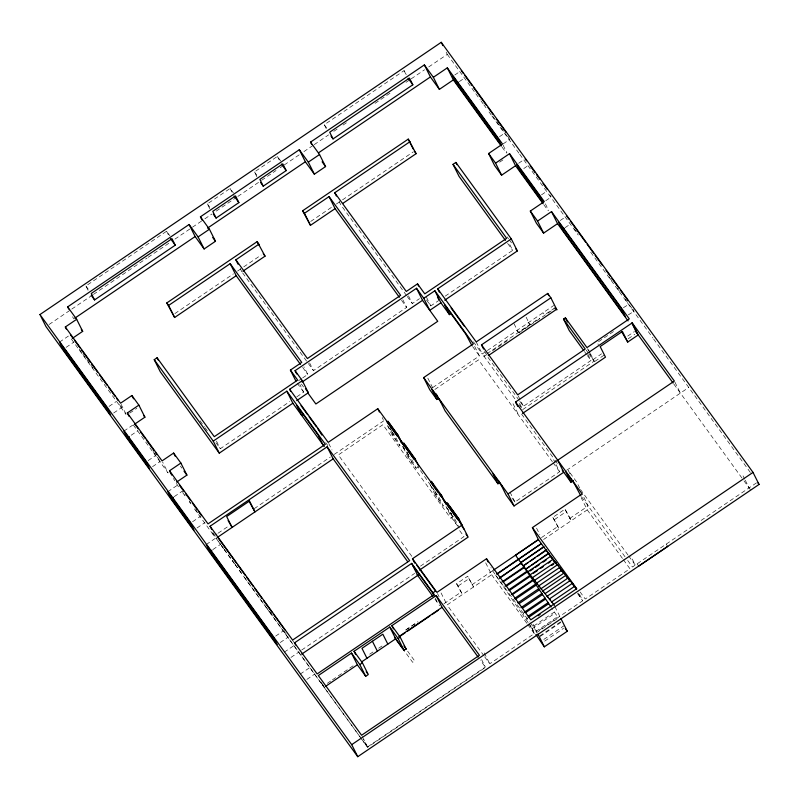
<?xml version="1.0" encoding="UTF-8"?>
<svg xmlns="http://www.w3.org/2000/svg" width="799" height="799" viewBox="0 0 799 799"><rect width="100%" height="100%" fill="white"/><g stroke="black" fill="none" stroke-linecap="round" stroke-linejoin="round"><path stroke-width="0.6" stroke-dasharray="4 3" d="M88.07 290.307L85.902 285.972L166.601 231.231L169.977 235.895M209.757 208.669L207.36 203.885L230.122 188.444L233.498 193.108M256.888 176.769L254.472 171.945L277.403 156.394L280.779 161.058M326.212 128.579L324.294 124.744L404.064 70.632L406.771 74.357M49.079 324.504L70.741 309.802M71.77 309.103L92.404 295.111M93.433 294.412L147.076 258.017M148.115 257.318L170.806 241.917M174.931 239.121L191.44 227.915M192.469 227.216L203.815 219.525M204.854 218.816L212.075 213.922M216.199 211.126L236.834 197.123M237.862 196.424L260.554 181.023M261.593 180.324L276.035 170.527M280.159 167.73L283.255 165.633M284.284 164.934L299.755 154.437M303.89 151.63L313.168 145.338M314.207 144.639L328.649 134.841M333.802 131.336L337.927 128.539M343.091 125.034L348.244 121.538M375.071 103.341L390.541 92.844M406.012 82.347L410.147 79.55M411.175 78.851L424.589 69.753M428.713 66.946L447.28 54.352L445.083 49.967M59.456 342.132L68.424 336.049M454.771 75.006L459.405 71.87M66.087 347.375L74.057 341.972M459.315 81.598L464.878 77.823M174.871 313.598L233.438 273.867M237.543 271.081L242.686 267.595M243.715 266.896L261.173 255.041M310.701 221.443L332.244 206.831M336.349 204.045L341.473 200.569M342.501 199.87L413.273 151.86M499.485 136.689L505.977 132.284M109.024 406.411L115.995 401.677M503.1 143.91L509.592 139.505L508.044 136.409M113.658 413.003L121.628 407.6L120.07 404.484M129.688 413.153L136.909 408.259M499.615 162.187L503.6 159.48M123.875 431.13L132.664 425.168M518.631 163.266L524.194 159.49M523.764 168.549L528.399 165.413M131.166 435.235L137.997 430.591M148.155 460.604L155.965 455.3M541.512 194.836L547.075 191.061M152.509 466.686L160.319 461.393M545.717 200.749L551.28 196.973L549.852 194.996M298.496 380.733L301.593 378.636M302.621 377.937L307.775 374.441L303.94 366.781M242.616 272.878L313.448 370.596L406.651 307.365L402.816 299.695M407.22 296.459L412.324 303.51L419.475 298.666M215.96 442.726L220.304 448.718L289.797 401.567M296.829 396.803L303.69 392.139L299.855 384.479M426.456 299.895L430.811 305.907L439.09 300.284M445.223 296.129L512.678 250.367L508.833 242.696M560.239 220.514L564.873 217.368M167.79 491.745L177.758 484.983M565.063 227.675L570.626 223.9M174.242 496.628L182.212 491.215L185.058 495.14M192.529 521.767L200.499 516.354M196.983 527.999L204.953 522.586M194.457 508.863L214.072 535.919L217.108 533.862M218.127 533.173L228.264 526.291M254.182 508.713L330.337 457.038M334.202 454.421L383.81 420.773L385.208 422.701M432.748 387.565L479.41 355.905L473.378 343.86M473.447 341.842L482.246 353.987L486.331 351.21M487.35 350.521L553.727 305.488M486.122 355.086L484.064 356.484L483.775 355.915L539.265 318.272L539.555 318.841M206.222 544.538L215.37 538.326M434.856 389.463L478.501 359.84L552.369 461.742M516.933 330.446L518.471 332.564L529.927 324.793L526.062 317.063M555.255 307.605L544.568 314.866L543.03 312.749M492.304 350.901L509.802 339.026M519.06 332.744L554.546 308.674M212.834 549.582L220.973 544.059M388.074 426.436L395.255 436.334L399.979 445.772L392.149 434.966L393.677 433.927M418.526 466.646L416.129 468.274L408.069 457.158L409.667 456.079M613.452 331.575L597.272 342.551L598.331 344.679M519.829 401.308L523.455 406.301L590.96 360.499L586.786 352.159M604.044 355.175L594.456 361.677L592.988 359.66L601.617 353.797M627.684 336.119L634.366 331.585M628.194 338.786L634.875 334.252M438.981 497.328L443.355 506.057L435.195 494.801L437.592 493.173M275.645 636.114L282.756 631.28M453.462 516.504L450.766 518.331L382.901 424.708L338.337 454.931L412.134 556.743M280.219 642.536L288.349 637.023M284.244 652.184L293.393 645.982M420.454 566.131L464.009 536.588L458.926 529.587M512.019 498.007L514.946 502.032L559.61 471.73L553.577 459.685M290.956 657.437L299.096 651.924M301.702 650.026L414.671 573.382M566.581 470.321L688.738 387.445M300.154 674.136L310.322 667.245M306.876 679.39L315.006 673.877M552.858 517.362L559.14 528.928L552.858 517.362L564.973 509.143L571.265 520.708L564.973 509.143M456.609 583.739L462.491 594.506L456.609 583.739L467.675 576.239L473.567 586.995L467.675 576.239M554.466 519.59L566.581 511.37M458.217 585.967L469.293 578.456M443.944 603.764L460.883 592.279M471.949 584.768L492.554 570.786L490.906 567.5M541.462 537.607L557.532 526.711M569.647 518.481L588.164 505.927L582.131 493.882M405.802 629.922L417.957 621.672M327.31 683.315L331.395 680.548M332.414 679.849L354.886 664.608M405.852 630.031L414.971 623.839M324.314 687.629L322.057 683.025M483.974 655.839L447.09 604.953L491.645 574.721L485.612 562.676M543.56 539.505L587.255 509.862L581.223 497.817M528.119 622.561L522.616 614.641L524.613 613.292M525.752 619.295L527.74 617.937M554.376 612.014L557.552 616.768L534.611 632.339L531.425 627.585L554.376 612.014L551.799 608.448M532.024 628.773L554.975 613.203M484.693 656.838L489.757 663.819L534.321 633.587L529.377 623.729M530.306 622.87L536.838 631.879L582.731 600.748L578.406 592.099M756.513 482.846L632.448 567.02L627.365 560.009M367.47 746.985L485.323 667.025L481.587 659.555M361.817 739.365L367.59 747.315L485.482 667.335L480.279 660.064M536.229 632.908L558.181 618.017L557.552 616.768M539.874 635.884L560.828 621.672M540.164 636.453L561.118 622.241M543.809 639.44L563.764 625.897M544.668 641.148L563.625 628.284M369.687 654.191L373.682 651.535M378.666 648.219L382.661 645.562M623.42 307.675L629.153 304.129M628.274 314.876L634.006 311.33L632.888 309.103M493.003 116.624L509.592 139.505M574.271 228.923L576.459 231.94M609.238 277.163L611.425 280.179M617.247 288.219L619.435 291.226M625.267 299.265L634.006 311.33M447.28 54.352L475.085 92.704M475.814 93.723L480.209 99.775M480.938 100.784L483.135 103.81M483.864 104.819L486.062 107.845M488.988 111.89L491.185 114.916M491.914 115.925L518.98 153.268M519.72 154.277L578.256 235.036M590.691 252.194L622.89 296.609M623.62 297.618L652.883 337.987M653.612 338.996L726.74 439.879M727.47 440.888L751.589 474.157M502.042 147.076L506.406 153.088M543.789 204.664L548.134 210.646M673.847 384.079L743.25 479.819M743.979 480.828L750.7 490.107M507.115 236.864L508.573 238.871M509.303 239.88L511.5 242.896M586.226 350.152L588.384 353.128M589.103 354.127L594.166 361.108L522.696 409.597L518.511 401.248M507.605 243.365L512.678 250.367M584.459 351.52L586.626 354.516M587.345 355.515L590.96 360.499M528.399 322.676L529.927 324.793M666.146 544.149L667.764 546.376M324.294 124.744L327.001 128.479M519.1 400.309L487.24 356.344L484.104 350.082M637.063 563.884L638.671 566.111M483.775 355.915L515.485 399.66M519.09 404.624L521.967 408.599M580.474 489.477L627.974 555.015M628.703 556.024L635.285 565.093L630.341 555.235M472.648 346.566L479.41 355.905M521.577 414.072L554.296 459.205M555.025 460.214L558.661 465.228M581.582 496.858L626.636 559.01M553.098 462.741L559.61 471.73M587.255 509.862L622.691 558.751M623.42 559.749L629.922 568.728L585.258 599.03L580.194 592.049M406.481 295.45L340.764 204.784L339.116 201.498M401.537 300.314L406.651 307.365M577.437 593.427L582.731 600.748M254.472 171.945L257.178 175.68M403.006 446.082L404.753 448.489M402.326 446.321L410.596 457.647M430.701 485.452L417.667 466.516M431.41 486.441L435.715 492.384M445.972 506.526L451.565 514.246L450.007 511.13M492.554 570.786L529.577 621.872M432.998 488.728L434.356 490.606M435.036 491.545L438.431 496.229M495.63 575.13L522.616 614.641M457.757 526.181L451.635 517.742L446.721 507.904L454.881 519.17L459.255 527.909M528.848 624.019L531.425 627.585M491.645 574.721L527.08 623.61M527.809 624.608L534.321 633.587M207.36 203.885L210.067 207.62M302.661 367.39L307.775 374.441M301.383 384.009L303.56 387.016M297.168 383.14L303.69 392.139M325.682 442.666L327.81 445.602M434.936 599.22L439.64 605.712M407.65 651.175L414.701 660.913L412.654 662.311L404.184 650.626M200.03 420.753L204.374 426.746M205.093 427.745L207.271 430.741M85.902 285.972L88.609 289.707M180.374 466.107L181.822 468.104M270.042 611.754L272.968 615.799M283.955 630.96L286.891 634.995M79.181 349.033L82.107 353.078M82.836 354.087L90.157 364.184M90.896 365.193L93.084 368.219M119.431 404.564L121.628 407.6M189.313 501.023L190.741 502.98M195.715 509.842L197.842 512.778M220.484 544.319L216.1 538.276L220.524 544.409M221.213 545.327L223.41 548.354M224.139 549.362L231.44 559.43L227.086 553.457M232.169 560.439L234.357 563.465M235.086 564.474L242.397 574.541M153.118 451.455L159.6 460.394M221.253 545.417L223.44 548.424M224.169 549.432L226.357 552.449M232.179 560.489L234.367 563.505M235.096 564.503L242.377 574.551M266.417 607.709L243.106 575.56L367.62 747.295L363.725 739.514M267.146 608.718L269.323 611.734M270.052 612.733L323.225 686.081L320.978 681.597M325.043 688.618L361.098 738.366M71.351 339.036L125.872 414.252M178.467 486.811L173.373 478.421M182.831 492.823L185.008 495.829M189.363 501.842L190.821 503.849M133.353 425.028L168.09 472.948L162.606 461.992M743.06 475.834L744.708 479.12M745.257 480.219L749.092 487.879M674.905 382.162L680.388 393.108M545.367 203.785L548.653 210.357M503.1 145.148L506.946 152.819M588.424 349.632L589.992 352.759M590.511 353.807L594.456 361.677M587.475 348.654L588.523 350.741M589.043 351.78L592.988 359.66M535.25 320.998L535.54 321.568M404.064 70.632L405.982 74.457M514.047 323.735L518.471 332.564M579.764 488.149L576.708 482.067L568.289 470.451L570.836 475.515M518.231 395.875L523.455 406.301M513.028 403.735L519.06 415.79M476.214 341.932L482.246 353.987M578.067 593.058L580.084 597.083M426.426 297.138L430.811 305.907M536.548 528.119L539.844 534.691M510.012 492.174L514.946 502.032M408.489 295.85L412.324 303.51M554.915 606.591L559.789 616.309M427.805 378.097L432.738 387.954M533.003 624.209L536.838 631.879M277.403 156.394L279.82 161.208M450.796 513.537L455.72 523.365M434.906 491.695L439.28 500.434M430.271 484.973L435.195 494.801M411.805 459.645L416.129 468.274M407.031 452.164L408.069 454.232M407.24 453.013L412.104 462.721M403.215 447.46L408.069 457.158M390.132 428.214L392.219 432.369M391.86 431.979L396.064 440.369M387.425 425.537L392.149 434.966M382.162 417.487L383.26 419.675M484.274 652.873L489.757 663.819M441.048 592.908L447.09 604.953M437.462 593.487L439.11 596.773M230.122 188.444L233.478 195.146M435.255 598.081L437.812 603.185M309.613 362.926L313.448 370.596M328.719 443.465L332.014 450.037M240.239 268.584L241.887 271.87M166.601 231.231L168.769 235.555M216.459 441.048L220.304 448.718M292.594 640.069L293.682 642.256M213.363 532.803L215.56 537.178M212.424 532.633L214.072 535.919M121.108 404.304L126.052 414.162M72.589 316.744L73.688 318.931M362.137 736.348L367.59 747.315"/><path stroke-width="1.2" d="M39.95 314.556L441.248 42.307L753.018 472.399L759.05 484.444L357.752 756.693L45.982 326.601L39.95 314.556L351.72 744.648L357.752 756.693M68.754 309.073L67.655 306.886L189.103 224.499L198.102 236.913L204.135 248.958L215.47 241.268L209.438 229.223L200.439 216.809L299.315 149.723L308.314 162.137L314.347 174.182L325.573 166.572L319.54 154.517L310.541 142.112L424.359 64.899L433.358 77.303L439.39 89.358L453.343 79.89L447.31 67.845L433.358 77.303M94.562 299.925L175.261 245.183L172.005 238.691L91.306 293.443L94.562 299.925L91.176 295.26M216.13 218.047L238.881 202.606L235.525 195.915L212.774 211.345L216.13 218.047L213.423 214.312M263.261 186.157L286.192 170.606L282.806 163.855L259.885 179.405L263.261 186.157L260.554 182.432M333.063 138.906L412.833 84.794L409.478 78.092L329.707 132.205L333.063 138.906L331.036 136.11M74.716 318.232L195.136 236.544L189.103 224.499M207.5 228.154L305.348 161.768L299.315 149.723M318.631 152.759L430.391 76.944L424.359 64.899M66.417 329.178L65.318 326.991L76.654 319.3L67.655 306.886M198.102 236.913L209.438 229.223M308.314 162.137L319.54 154.517M72.379 338.337L82.687 331.345L76.654 319.3M456.529 83.486L452.923 76.265L497.627 137.947L501.243 145.168L456.529 83.486L458.386 82.227M174.631 317.493L168.599 305.448L230.182 263.67L236.214 275.715L174.631 317.493L166.791 302.941L257.198 241.608L265.048 256.159L242.896 271.191M310.471 225.338L304.439 213.293L329.058 196.594L335.091 208.639L310.471 225.338L302.621 210.786L408.269 139.116L416.119 153.668L342.831 203.385M238.042 264.199L235.855 259.825L259.016 244.104M336.379 196.025L334.731 192.739L410.087 141.623M219.276 453.143L213.243 441.098L286.831 391.18L292.863 403.225L219.276 453.143L160.269 371.735L154.237 359.69L157.073 357.762L214.272 436.673L297.657 380.094L290.407 370.087L301.742 362.396L230.182 263.67M505.437 240.369L459.075 176.409L453.033 164.364L455.879 162.437L511.3 238.901L517.333 250.946L444.763 300.174M134.322 424.369L144.909 417.188L138.876 405.133L131.905 395.515L120.559 403.205L65.318 326.991M501.612 175.191L495.58 163.146L509.532 153.678L515.565 165.723L501.612 175.191L494.631 165.563L488.598 153.518L502.551 144.05L447.31 67.845M128.969 416.259L127.321 412.973L138.876 405.133M127.261 437.882L123.875 431.13L146.197 461.922L149.573 468.673L127.261 437.882L129.208 436.564M453.033 164.364L506.646 238.322L424.778 293.852L417.527 283.845L406.292 291.465L334.731 192.739M176.599 482.107L186.906 475.115L180.874 463.06L173.613 453.053L162.057 460.893L127.321 412.973M296.699 373.952L295.061 370.666L416.499 288.279L423.76 298.287L429.792 310.332L440.908 302.791L434.876 290.746L423.76 298.287M543.6 233.118L537.567 221.073L551.52 211.605L557.552 223.65L543.6 233.118L536.349 223.111L530.316 211.066L544.269 201.598L509.532 153.678M171.725 475.135L169.528 470.761L180.874 463.06M290.766 391.44L289.667 389.253L302.312 380.674L295.061 370.666M439.36 292.104L437.712 288.819L511.3 238.901M302.122 382.012L422.531 300.324L416.499 288.279M296.719 400.609L308.344 392.718L302.312 380.674M562.286 229.563L558.381 221.772L621.512 308.863L625.417 316.654L562.286 229.563L564.144 228.304M171.246 498.656L167.79 491.745L190.532 523.115L193.987 530.027L171.246 498.656L173.243 497.298M440.908 302.791L449.487 314.626L451.375 313.338M303.51 414.022L301.623 415.3L296.729 405.532L317.952 434.826L322.846 444.594M414.701 563.095L412.504 558.711L462.102 525.063L377.777 408.718L328.169 442.376L289.667 389.253M436.294 393.987L438.501 398.401L436.863 399.51L429.702 389.632L423.67 377.587L473.378 343.86L434.876 290.746M555.255 307.605L556.893 309.852L550.861 297.807L547.695 293.443L476.214 341.932L437.712 288.819M210.067 526.231L327.151 446.801L409.667 560.638L292.594 640.069L210.067 526.231L211.715 529.517M483.575 349.043L481.487 344.868L550.861 297.807M387.994 421.313L387.016 421.982L397.133 435.934L398.112 435.265L387.994 421.313L389.033 423.39M217.108 537.597L333.183 458.846L407.72 561.707M488.259 355.655L556.603 309.283M209.787 551.65L206.222 544.538L273.608 637.492L277.173 644.603L209.787 551.65L211.825 550.271M583.729 350.531L569.268 330.576L563.525 319.101L565.382 317.842L586.955 347.605L629.292 318.891L551.52 211.605M402.486 443.974L403.036 443.605M418.646 465.847L415.011 458.586L403.845 443.185L402.866 443.854L404.264 445.772M415.011 458.586L414.022 459.245L405.652 447.7M517.742 406.411L515.545 402.027L632.189 322.896L674.356 381.063L508.004 493.922L514.037 505.967L563.744 472.249L557.712 460.194M522.526 413.433L605.482 357.153L600.169 346.556L622.421 331.465L627.724 342.062L638.231 334.941L632.189 322.896M444.064 501.462L444.614 501.093L446.361 503.5L445.812 503.869L441.637 495.55L431.39 481.398L430.511 481.997L437.842 492.094M441.637 495.55L440.768 496.139L439.3 494.122M447.45 503.12L446.361 503.859L457.877 519.73L458.966 518.99L447.45 503.12L449.018 506.236M436.863 399.51L431.889 389.582L440.139 400.958L445.113 410.886L497.947 483.775L499.575 482.666L498.476 480.459M294.581 642.815L411.665 563.395L434.217 594.506L317.143 673.937L294.581 642.815L295.68 645.013M419.545 570.077L468.144 537.108L458.966 518.99M301.642 654.171L419.585 574.151M562.296 470.241L570.975 482.216L573.372 480.589M434.237 596.044L432.698 592.988L435.535 591.06L416.868 565.302M515.545 402.027L582.131 493.882L532.414 527.6L576.698 588.693L530.806 619.834L486.521 558.741L436.923 592.389L412.504 558.711M404.184 650.626L398.152 638.581L389.802 627.065L354.057 651.305L362.406 662.82L368.279 674.566L365.702 676.314L359.83 664.578L351.48 653.063L318.322 675.554L361.587 735.25L479.45 655.29L436.174 595.595L391.85 625.667L393.458 628.873M515.505 555.215L538.396 539.545L554.346 561.577L553.148 559.19L530.196 574.761L530.456 575.28L527.879 571.714L550.831 556.154L555.724 562.746M493.552 570.106L538.446 539.655L532.414 527.6M325.203 686.611L357.353 664.798L351.48 653.063M361.937 661.682L395.675 638.801L404.024 650.316L406.082 648.918L403.994 646.041M398.761 636.703L442.057 607.33L478.112 657.078M399.949 636.314L405.103 632.818M407.16 631.42L429.842 616.039M431.899 614.641L438.092 610.436M359.83 664.578L362.406 662.82M398.152 638.581L400.199 637.183L391.85 625.667M496.469 574.141L541.322 543.58M497.627 573.772L541.372 543.68M520.868 562.546L543.69 546.726L543.949 547.245M521.867 561.877L543.819 546.985M500.204 577.337L521.158 563.125L515.445 555.115M499.395 578.376L521.158 563.125M551.11 556.723L546.087 549.922L523.325 565.852M524.324 565.173L528.309 562.466M530.306 561.108L535.3 557.732M537.288 556.374L546.276 550.281M501.972 581.932L523.924 567.04L521.338 563.485M503.26 581.832L524.204 567.62L523.924 567.04M526.791 568.469L529.787 566.431M531.774 565.083L537.767 561.018M539.764 559.67L548.743 553.577M504.908 586.166L526.861 571.275L524.204 567.62M506.266 586.216L527.22 572.004L526.861 571.275M530.156 570.935L533.153 568.908M535.15 567.55L539.145 564.843M543.13 562.136L546.126 560.109M508.853 589.772L529.807 575.56L527.22 572.004M533.452 573.243L537.447 570.536M540.434 568.508L543.43 566.481M548.424 563.095L550.411 561.737M509.243 590.551L530.196 576.339L529.807 575.56M530.196 574.761L535.02 581.203L534.581 580.324L557.532 564.753L557.972 565.632L555.395 562.077L532.444 577.647L532.783 578.316M551.739 565.462L553.737 564.104M511.819 594.116L532.773 579.904L530.196 576.339M512.139 594.736L533.083 580.523L532.773 579.904M534.581 580.324L537.168 583.879L536.748 583.05L559.69 567.48L562.276 571.045M514.716 598.301L535.67 584.079L533.083 580.523M515.235 599.34L536.189 585.118L535.67 584.079M536.748 583.05L539.325 586.616L538.916 585.777L561.857 570.216L566.451 576.319M517.812 602.895L538.766 588.683L536.189 585.118M519.41 603.415L539.365 589.872L538.766 588.683M538.916 585.777L541.492 589.342L541.133 588.613L564.074 573.043L564.444 573.772M541.133 588.613L543.5 591.889L542.98 590.851L565.932 575.28L568.508 578.836M520.998 607.649L541.952 593.437L539.365 589.872M522.566 608.119L542.521 594.576L541.952 593.437M545.148 593.577L568.089 578.007L570.676 581.572L570.176 580.583L547.235 596.154L547.724 597.133L542.98 590.851M524.144 612.354L545.098 598.141L542.521 594.576M525.612 612.613L545.567 599.07L545.098 598.141M547.235 596.154L549.882 599.809L549.442 598.92L572.384 583.36L576.658 589.033M528.199 616.169L548.154 602.636L545.567 599.07M528.738 617.267L548.693 603.724L548.154 602.636M549.442 598.92L552.089 602.586L551.729 601.857L574.671 586.286L576.049 589.023M538.097 615.799L540.094 614.441M351.72 744.648L753.018 472.399M535.889 634.496L544.329 646.84L567.28 631.27L560.858 618.446M461.263 70.612L463.43 73.588M464.868 75.585L472.079 85.533M473.527 87.52L486.501 105.428M487.949 107.416L492.993 114.377M496.598 119.361L505.977 132.284M566.731 216.11L568.918 219.126M570.376 221.133L585.667 242.237M587.125 244.254L593.677 253.293M595.135 255.3L602.426 265.348M606.061 270.382L610.436 276.404M611.894 278.412L619.175 288.469M620.633 290.476L627.914 300.524M525.123 158.861L526.551 160.839M530.127 165.773L535.13 172.674M536.568 174.651L540.144 179.575M543 183.52L547.285 189.443M757.971 482.966L759.05 484.444M453.343 79.89L501.323 146.077M515.565 165.723L543.06 203.665M557.552 223.65L628.054 320.908M635.325 330.936L673.128 383.081M627.724 342.062L621.642 331.705M488.598 153.518L495.58 163.146M530.316 211.066L537.567 221.073M430.391 76.944L439.39 89.358M408.099 78.262L412.833 84.794M515.874 248.928L517.333 250.946M563.525 319.101L585.218 349.023L517.702 394.826L481.487 344.868M414.301 151.161L416.119 153.668M451.095 308.005L464.209 326.092M471.969 345.637L465.747 334.052L444.624 304.908L449.487 314.626M580.853 495.849L574.311 483.695L565.892 472.079L570.975 482.216M322.117 161.798L325.573 166.572M422.531 300.324L437.742 321.298L315.865 403.984L307.905 393.018M305.348 161.768L314.347 174.182M329.058 196.594L400.619 295.32L307.415 358.551L235.855 259.825M335.091 208.639L399.35 297.288M281.458 164.075L286.192 170.606M423.67 377.587L508.004 493.922M302.621 210.786L304.439 213.293M438.501 398.401L441.248 402.197M499.575 482.666L502.321 486.451M570.176 580.583L572.833 584.239M557.532 564.753L560.109 568.309M514.037 505.967L506.186 495.15L501.213 485.213L492.973 473.837L497.947 483.775M551.729 601.857L554.376 605.512M520.738 562.286L528.169 572.284L527.879 571.714M548.693 603.724L551.07 607M565.283 628.523L567.28 631.27M234.147 196.085L238.881 202.606M401.907 443.165L400.738 441.567L401.288 441.198L402.646 443.904M463.08 527.889L464.169 529.377M263.231 253.653L265.048 256.159M465.967 534.112L467.415 536.109M212.704 237.443L215.47 241.268M236.214 275.715L300.474 364.374M195.136 236.544L204.135 248.958M305.448 388.723L308.344 392.718M301.023 405.632L307.615 414.721M309.083 416.738L316.404 426.836M317.862 428.853L321.877 435.065M286.831 391.18L325.333 444.294L208.04 523.874L169.528 470.761M412.594 565.243L432.698 592.988M292.863 403.225L324.264 446.551M417.198 574.781L432.778 596.244M170.527 238.651L175.261 245.183M166.791 302.941L168.599 305.448M402.786 648.708L394.706 637.592M154.237 359.69L213.243 441.098M366.192 671.679L367.59 673.597M357.353 664.798L365.702 676.314M81.308 329.438L82.687 331.345M143.51 415.26L144.909 417.188M184 471.11L186.906 475.115M217.408 536.948L236.454 563.215M237.912 565.243L245.243 575.34M246.701 577.367L253.293 586.456M254.761 588.483L262.082 598.581M263.55 600.598L272.339 612.723M273.807 614.751L284.794 629.902M70.422 334.701L73.348 338.736M74.806 340.754L79.93 347.825M81.398 349.842L90.177 361.957M91.645 363.974L97.498 372.054M99.695 375.081L107.016 385.178M108.474 387.205L115.066 396.284M116.524 398.311L117.992 400.329M179.465 485.293L183.73 491.175M185.857 494.112L190.122 499.994M192.259 502.931L197.233 509.802M198.651 511.76L201.498 515.685M134.622 423.85L138.217 428.813M140.374 431.79L145.418 438.741M146.856 440.728L154.057 450.666M155.495 452.653L156.944 454.641M631.849 323.096L636.783 332.953M441.248 42.307L442.896 45.593M565.382 317.842L567.47 322.017M547.695 293.443L548.793 295.63M667.764 546.376L638.671 566.111M455.879 162.437L456.968 164.634M408.269 139.116L413.203 148.974M437.452 296.998L438.541 299.186M572.384 583.36L573.852 586.286M568.089 578.007L569.567 580.943M565.932 575.28L567.51 578.426M561.857 570.216L563.235 572.953M559.69 567.48L561.597 571.275M417.527 283.845L418.616 286.042M555.395 562.077L556.923 565.143M550.831 556.154L551.759 558.022M549.183 554.456L548.533 553.158L525.792 569.148M546.087 549.922L546.536 550.801M310.541 142.112L311.64 144.299M537.907 634.016L544.329 646.84M486.521 558.741L488.169 562.027M462.541 527.14L457.617 517.313L449.457 506.047L450.546 508.234M444.614 501.093L446.072 504.019M440.828 494.601L443.565 500.064M432.668 483.345L433.767 485.532M431.39 481.398L432.948 484.514M414.751 459.095L405.612 445.832L406.691 447.989M403.845 443.185L405.932 447.34M398.112 435.265L401.747 442.536M401.218 442.117L397.542 434.786L389.712 423.979L390.761 426.077M377.777 408.718L379.415 412.004M436.174 595.595L442.217 607.639M257.198 241.608L258.846 244.893M411.665 563.395L417.697 575.44M290.407 370.087L295.89 381.043M327.151 446.801L333.233 458.956M200.439 216.809L202.087 220.095M400.199 637.183L406.232 649.237M389.802 627.065L395.835 639.11M387.825 644.124L382.841 634.186L361.977 648.339L366.951 658.286M372.414 641.267L377.388 651.205M354.057 651.305L355.665 654.511M248.789 500.693L254.961 511.909L249.518 501.023L226.656 516.534L232.11 527.42L228.115 520.558M157.073 357.762L158.162 359.959M173.613 453.053L175.261 456.339M131.905 395.515L133.543 398.801M539.665 196.085L516.783 164.524L520.059 171.066L542.94 202.636L539.665 196.085M107.026 407.76L59.456 342.132L63.101 349.403L110.671 415.031L107.026 407.76"/></g></svg>
